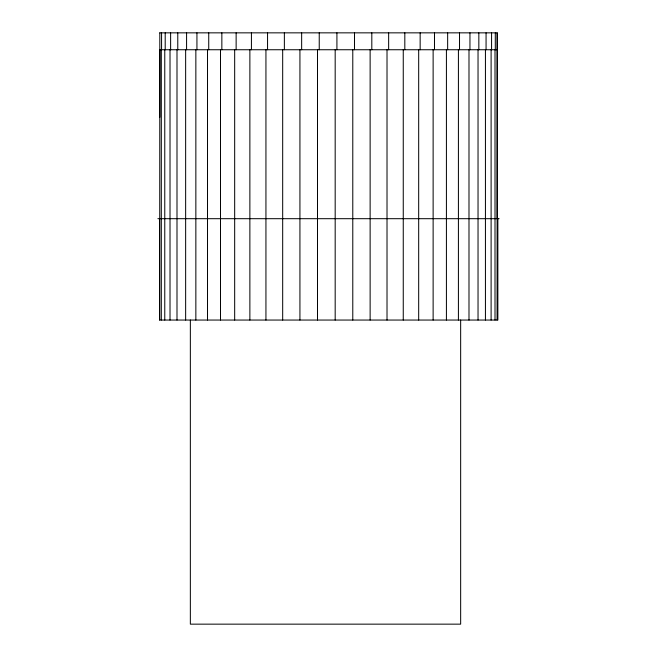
<?xml version="1.0" encoding="UTF-8"?>
<svg xmlns="http://www.w3.org/2000/svg" width="657" height="657" viewBox="0 0 657 657"><rect width="100%" height="100%" fill="white"/><g stroke="black" fill="none" stroke-linecap="round" stroke-linejoin="round"><path stroke-width="0.99" d="M159.766 32.85L497.234 32.85L497.234 218.691M159.692 49.743L497.308 49.743M159.823 117.324L159.84 49.743M157.894 218.691L499.106 218.691M497.858 218.691L497.858 320.049L159.569 320.049L159.569 218.691M497.185 32.85L497.086 320.049M495.296 32.85L495.296 49.743M495.008 49.743L495.008 320.049M491.576 32.85L491.576 49.743M491.108 49.743L491.108 320.049M486.065 32.85L486.065 49.743M485.433 49.743L485.433 320.049M478.838 32.85L478.838 49.743M478.033 49.743L478.033 320.049M469.952 32.85L469.952 49.743M468.991 49.743L468.991 320.049M460.656 320.049L460.656 624.15L190.349 624.15L190.349 320.049M459.522 32.85L459.522 49.743M458.414 49.743L458.414 320.049M447.655 32.85L447.655 49.743M446.415 49.743L446.415 320.049M434.491 32.85L434.491 49.743M433.127 49.743L433.127 320.049M420.152 32.85L420.152 49.743M418.681 49.743L418.681 320.049M404.819 32.85L404.819 49.743M403.258 49.743L403.258 320.049M388.648 32.85L388.648 49.743M387.014 49.743L387.014 320.049M371.813 32.85L371.813 49.743M370.129 49.743L370.129 320.049M354.509 32.85L354.509 49.743M352.784 49.743L352.784 320.049M336.918 32.85L336.918 49.743M335.177 49.743L335.177 320.049M319.236 32.85L319.236 49.743M317.495 49.743L317.495 320.049M301.653 32.85L301.653 49.743M299.929 49.743L299.929 320.049M284.366 32.85L284.366 49.743M282.682 49.743L282.682 320.049M267.555 32.85L267.555 49.743M265.937 49.743L265.937 320.049M251.426 32.85L251.426 49.743M249.874 49.743L249.874 320.049M236.134 32.85L236.134 49.743M234.672 49.743L234.672 320.049M221.852 32.85L221.852 49.743M220.506 49.743L220.506 320.049M208.737 32.85L208.737 49.743M207.513 49.743L207.513 320.049M196.936 32.85L196.936 49.743M195.852 49.743L195.852 320.049M186.58 32.85L186.58 49.743M185.644 49.743L185.644 320.049M177.776 32.85L177.776 49.743M176.996 49.743L176.996 320.049M170.623 32.85L170.623 49.743M170.015 49.743L170.015 320.049M165.203 32.85L165.203 49.743M164.767 49.743L164.767 320.049M161.573 32.85L161.573 49.743M161.31 49.743L161.31 320.049M159.815 32.85L159.692 320.049"/></g></svg>
